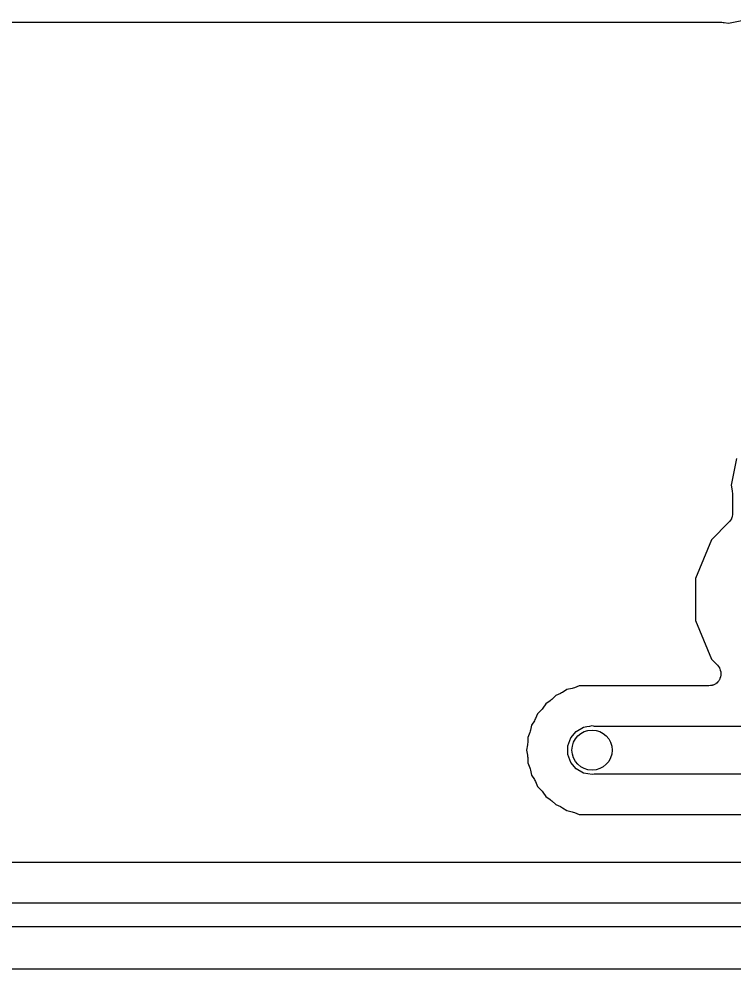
# Model space of a CAD drawing. Extents: x 24 to 196, y -189 to -31.
# Drawn here: x 122.92 to 131.97, y -44.93 to -32.92 of the extents above; entities that cross this region are included whole.
import ezdxf

# ---------------------------------------------------------------- set-up
doc = ezdxf.new("R2010")
doc.units = 0
doc.header["$MEASUREMENT"] = 0
doc.layers.add('BLACK', color=7, linetype='CONTINUOUS')

msp = doc.modelspace()

# ---------------------------------------------------------------- linework, layer by layer
at = {"layer": 'BLACK', "linetype": 'CONTINUOUS'}
for p, q in [((131.902, -32.9702), (132.175, -32.916)), ((95.1306, -32.9565), (131.818, -32.9565)), ((131.818, -32.9565), (131.833, -32.9591)), ((131.833, -32.9591), (131.848, -32.9594)), ((131.848, -32.9594), (131.902, -32.9702)), ((132.003, -38.4764), (131.953, -38.7263)), ((131.953, -38.7263), (131.936, -38.8134)), ((131.936, -38.8134), (131.95, -38.8837)), ((131.95, -38.8837), (131.95, -38.8987)), ((131.95, -38.8987), (131.953, -38.9135)), ((131.953, -38.9135), (131.953, -39.1736)), ((131.953, -39.1736), (131.952, -39.1802)), ((131.908, -39.2814), (131.686, -39.5036)), ((131.912, -39.2759), (131.908, -39.2814)), ((131.917, -39.2716), (131.912, -39.2759)), ((131.927, -39.2543), (131.917, -39.2716)), ((131.939, -39.238), (131.927, -39.2543)), ((131.94, -39.2315), (131.939, -39.238)), ((131.944, -39.2257), (131.94, -39.2315)), ((131.947, -39.2061), (131.944, -39.2257)), ((131.952, -39.1869), (131.947, -39.2061)), ((131.952, -39.1802), (131.952, -39.1869)), ((131.686, -39.5036), (131.483, -39.9937)), ((131.483, -39.9937), (131.483, -40.5242)), ((131.483, -40.5242), (131.686, -41.0144)), ((131.686, -41.0144), (131.763, -41.091)), ((131.763, -41.091), (131.774, -41.1073)), ((131.774, -41.1073), (131.787, -41.1226)), ((131.787, -41.1226), (131.789, -41.1289)), ((131.789, -41.1289), (131.793, -41.1344)), ((131.793, -41.1344), (131.798, -41.1536)), ((131.798, -41.1536), (131.805, -41.1723)), ((131.805, -41.1723), (131.805, -41.179)), ((131.805, -41.179), (131.807, -41.1855)), ((131.807, -41.1855), (131.805, -41.2053)), ((131.805, -41.2053), (131.805, -41.2253)), ((131.724, -41.3321), (131.707, -41.342)), ((131.742, -41.3236), (131.724, -41.3321)), ((131.747, -41.3189), (131.742, -41.3236)), ((131.753, -41.3155), (131.747, -41.3189)), ((131.766, -41.3003), (131.753, -41.3155)), ((131.78, -41.2862), (131.766, -41.3003)), ((131.783, -41.2801), (131.78, -41.2862)), ((131.787, -41.275), (131.783, -41.2801)), ((131.794, -41.2563), (131.787, -41.275)), ((131.802, -41.2382), (131.794, -41.2563)), ((131.803, -41.2316), (131.802, -41.2382)), ((131.805, -41.2253), (131.803, -41.2316)), ((129.776, -41.4494), (129.715, -41.4749)), ((129.789, -41.4414), (129.776, -41.4494)), ((129.802, -41.4354), (129.789, -41.4414)), ((129.858, -41.3984), (129.802, -41.4354)), ((129.923, -41.3854), (129.858, -41.3984)), ((129.937, -41.3799), (129.923, -41.3854)), ((129.952, -41.3767), (129.937, -41.3799)), ((130.013, -41.3512), (129.952, -41.3767)), ((131.655, -41.3512), (130.013, -41.3512)), ((131.675, -41.3477), (131.655, -41.3512)), ((131.694, -41.346), (131.675, -41.3477)), ((131.701, -41.3432), (131.694, -41.346)), ((131.707, -41.342), (131.701, -41.3432)), ((129.644, -41.541), (129.589, -41.578)), ((129.655, -41.5306), (129.644, -41.541)), ((129.667, -41.522), (129.655, -41.5306)), ((129.715, -41.4749), (129.667, -41.522)), ((129.533, -41.6565), (129.486, -41.7036)), ((129.542, -41.6442), (129.533, -41.6565)), ((129.552, -41.6334), (129.542, -41.6442)), ((129.589, -41.578), (129.552, -41.6334)), ((129.446, -41.7915), (129.409, -41.8469)), ((129.452, -41.7778), (129.446, -41.7915)), ((129.46, -41.7651), (129.452, -41.7778)), ((129.486, -41.7036), (129.46, -41.7651)), ((129.391, -41.9262), (129.388, -41.9408)), ((129.396, -41.9122), (129.391, -41.9262)), ((129.409, -41.8469), (129.396, -41.9122)), ((129.907, -42.0092), (129.976, -41.9269)), ((129.976, -41.9269), (130.069, -41.8732)), ((130.069, -41.8732), (130.108, -41.8664)), ((130.108, -41.8664), (130.148, -41.8592)), ((130.148, -41.8592), (130.175, -41.8545)), ((130.175, -41.8545), (130.202, -41.8592)), ((130.202, -41.8592), (140.437, -41.8592)), ((129.388, -41.9408), (129.362, -42.0023)), ((129.362, -42.0023), (129.362, -42.0689)), ((129.87, -42.1103), (129.907, -42.0092)), ((129.359, -42.0987), (129.346, -42.164)), ((129.346, -42.164), (129.359, -42.2293)), ((129.36, -42.0837), (129.359, -42.0987)), ((129.362, -42.0689), (129.36, -42.0837)), ((129.87, -42.2177), (129.87, -42.1103)), ((129.359, -42.2293), (129.36, -42.2443)), ((129.36, -42.2443), (129.362, -42.2591)), ((129.362, -42.2591), (129.362, -42.3257)), ((129.907, -42.3188), (129.87, -42.2177)), ((129.362, -42.3257), (129.388, -42.3872)), ((129.388, -42.3872), (129.391, -42.4018)), ((129.391, -42.4018), (129.396, -42.4158)), ((129.396, -42.4158), (129.409, -42.4811)), ((129.976, -42.4011), (129.907, -42.3188)), ((130.069, -42.4548), (129.976, -42.4011)), ((129.409, -42.4811), (129.446, -42.5365)), ((129.446, -42.5365), (129.452, -42.5502)), ((130.175, -42.4735), (130.069, -42.4548)), ((130.202, -42.4688), (130.175, -42.4735)), ((140.55, -42.4688), (130.202, -42.4688)), ((129.452, -42.5502), (129.46, -42.5629)), ((129.46, -42.5629), (129.486, -42.6244)), ((129.486, -42.6244), (129.533, -42.6715)), ((129.533, -42.6715), (129.542, -42.6838)), ((129.542, -42.6838), (129.552, -42.6946)), ((129.552, -42.6946), (129.589, -42.75)), ((129.589, -42.75), (129.644, -42.787)), ((129.644, -42.787), (129.655, -42.7974)), ((129.655, -42.7974), (129.667, -42.806)), ((129.667, -42.806), (129.715, -42.8531)), ((129.715, -42.8531), (129.776, -42.8786)), ((129.776, -42.8786), (129.789, -42.8866)), ((129.789, -42.8866), (129.802, -42.8926)), ((129.802, -42.8926), (129.858, -42.9296)), ((129.858, -42.9296), (129.923, -42.9426)), ((129.923, -42.9426), (129.937, -42.9481)), ((129.937, -42.9481), (129.952, -42.9513)), ((129.952, -42.9513), (130.013, -42.9768)), ((130.013, -42.9768), (140.469, -42.9768)), ((141.675, -43.5864), (119.363, -43.5864)), ((119.09, -44.0944), (141.948, -44.0944)), ((142.005, -44.3992), (119.033, -44.3992)), ((116.649, -44.9326), (142.202, -44.9326))]:
    msp.add_line(p, q, dxfattribs=at)
at = {"layer": 'BLACK'}
msp.add_circle((130.175, -42.164), 0.254, dxfattribs=at)

doc.saveas('drawing.dxf')
